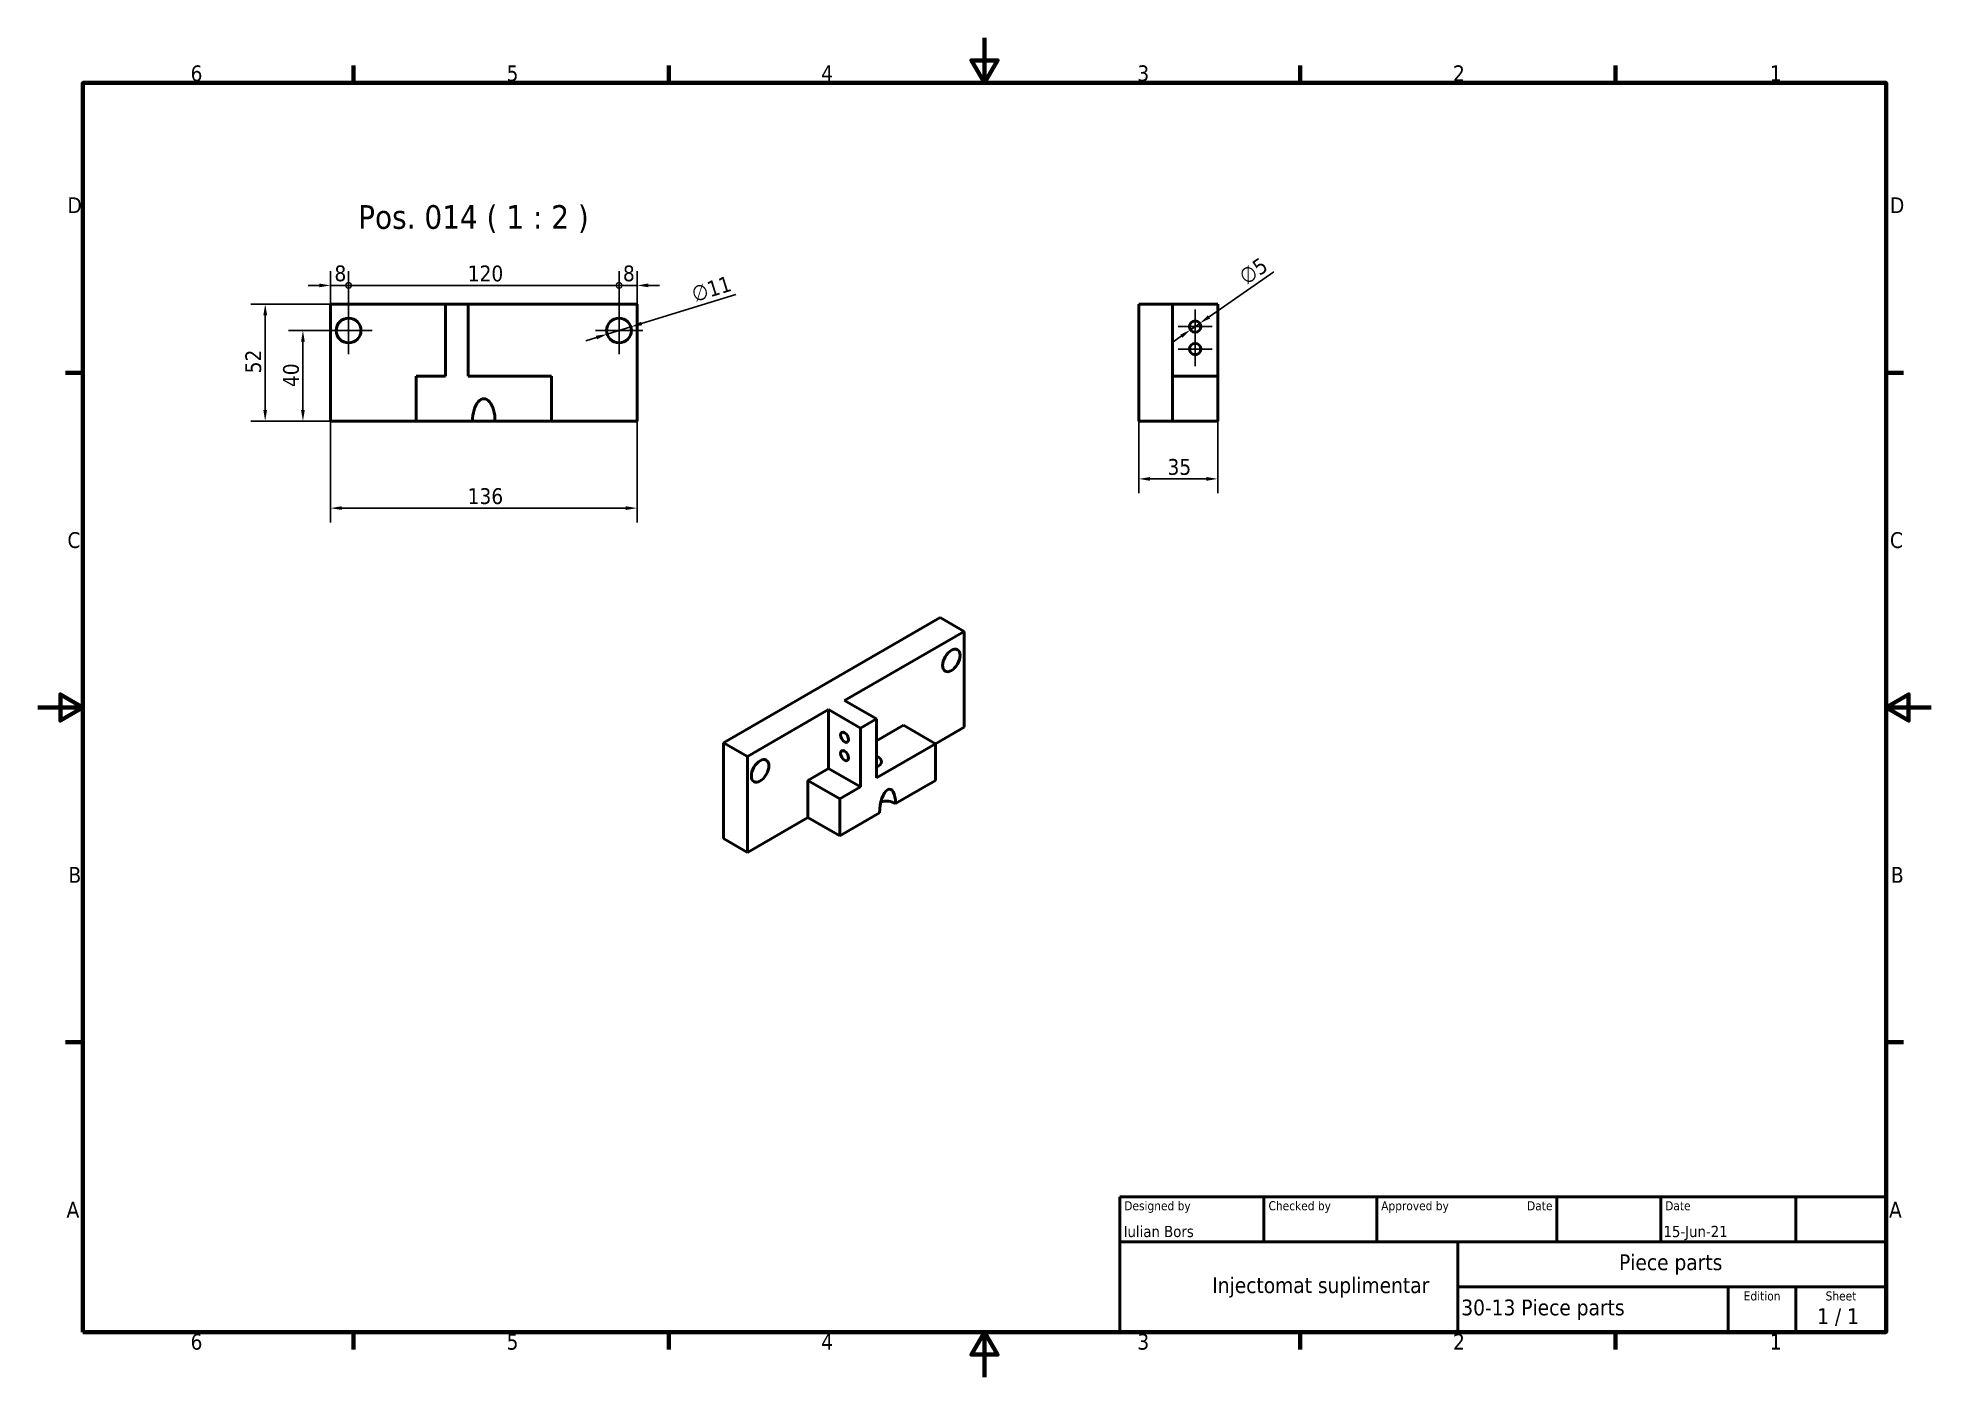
# Model space of a CAD drawing. Header units: millimetres. Extents: x 0 to 840, y 0 to 594.
import ezdxf
from ezdxf.enums import TextEntityAlignment as Align

# ---------------------------------------------------------------- set-up
doc = ezdxf.new("R2010")
doc.units = ezdxf.units.MM
doc.header["$LTSCALE"] = 2
for name, color, linetype, lineweight in [('Border (ISO)', 7, 'Continuous', 70), ('Center Mark (ISO)', 7, 'Continuous', 25), ('Dimension (ISO)', 7, 'Continuous', 25), ('Symbol (ISO)', 7, 'Continuous', 25), ('Title (ISO)', 7, 'Continuous', 50), ('Visible (ISO)', 7, 'Continuous', 50)]:
    doc.layers.add(name, color=color, linetype=linetype, lineweight=lineweight)
doc.styles.add('Label Text (ISO)', font='tahoma.ttf')
doc.styles.add('Note Text (ISO)', font='tahoma.ttf')
doc.styles.add('Text Style39', font='tahoma.ttf')
doc.styles.add('Text Style41', font='tahoma.ttf')
doc.dimstyles.new('Default (ISO)', dxfattribs={"dimscale": 2, "dimtxt": 3.5, "dimasz": 2.5, "dimexe": 3.175, "dimexo": 0, "dimgap": 0.762, "dimtad": 1, "dimrnd": 1e-08, "dimzin": 0, "dimtxsty": 'Note Text (ISO)', "dimcen": 0.09, "dimdle": 10, "dimclrd": 256, "dimclre": 256, "dimclrt": 256, "dimazin": 0, "dimtfac": 1.001486, "dimtmove": 0, "dimatfit": 3, "dimfxl": 1, "dimtolj": 1, "dimtzin": 0, "dimlwd": -1, "dimlwe": -1, "dimarcsym": 0})

# ---------------------------------------------------------------- blocks, each defined once
blk = doc.blocks.new('Borders Default Border')
at = {"layer": 'Border (ISO)'}
for p, q in [((70, 287), (70, 290.9)), ((140, 287), (140, 290.9)), ((280, 287), (280, 290.9)), ((350, 287), (350, 290.9)), ((10, 222.75), (6.1, 222.75)), ((410, 222.75), (413.9, 222.75)), ((10, 74.25), (6.1, 74.25)), ((410, 74.25), (413.9, 74.25)), ((70, 10), (70, 6.1)), ((140, 10), (140, 6.1)), ((280, 10), (280, 6.1)), ((350, 10), (350, 6.1))]:
    blk.add_line(p, q, dxfattribs=at)
at = {"layer": 'Border (ISO)', "flags": 128}
for points in [[(210, 297), (210, 287), (207.11, 292), (212.89, 292), (210, 287)], [(10, 10), (10, 287), (410, 287), (410, 10), (10, 10)], [(0, 148.5), (10, 148.5), (5, 151.39), (5, 145.61), (10, 148.5)], [(420, 148.5), (410, 148.5), (415, 151.39), (415, 145.61), (410, 148.5)], [(210, 0), (210, 10), (207.11, 5), (212.89, 5), (210, 10)]]:
    blk.add_lwpolyline(points, dxfattribs=at)
at = {"layer": 'Border (ISO)', "char_height": 3.5, "attachment_point": 7, "style": 'Note Text (ISO)'}
for s, insert in [('6', (33.88, 287.33)), ('5', (103.98, 287.33)), ('4', (173.78, 287.4)), ('3', (243.91, 287.33)), ('2', (313.94, 287.4)), ('1', (384.21, 287.4)), ('D', (6.57, 258.13)), ('D', (410.87, 258.13)), ('C', (6.56, 183.81)), ('C', (410.86, 183.81)), ('B', (6.78, 109.63)), ('B', (411.08, 109.63)), ('A', (6.36, 35.38)), ('A', (410.66, 35.38)), ('6', (33.88, 6.03)), ('5', (103.98, 6.03)), ('4', (173.78, 6.1)), ('3', (243.91, 6.03)), ('2', (313.94, 6.1)), ('1', (384.21, 6.1))]:
    blk.add_mtext(s, dxfattribs=dict(at, insert=insert))
blk = doc.blocks.new('Title Blocks I.A.B')
at = {"layer": 'Title (ISO)'}
for p, q in [((270.07, 130), (100.07, 130)), ((100.07, 130), (100.07, 100)), ((132.07, 120), (132.07, 130)), ((157.07, 120), (157.07, 130)), ((197.07, 120), (197.07, 130)), ((220.07, 120), (220.07, 130)), ((250.07, 120), (250.07, 130)), ((270.07, 100), (270.07, 130)), ((100.07, 120), (270.07, 120)), ((175.07, 120), (175.07, 100)), ((270.07, 110), (175.07, 110)), ((235.07, 100), (235.07, 110)), ((250.07, 100), (250.07, 110)), ((100.07, 100), (270.07, 100))]:
    blk.add_line(p, q, dxfattribs=at)
at = {"layer": 'Title (ISO)', "style": 'Text Style41'}
for s, p in [('Designed by', (101.07, 129)), ('Checked by', (133.07, 129)), ('Approved by', (158.07, 129)), ('Date', (221.07, 129))]:
    blk.add_text(s, height=2, dxfattribs=at).set_placement(p, align=Align.TOP_LEFT)
blk.add_text('Date', height=2, dxfattribs=at).set_placement((196.07, 129), align=Align.TOP_RIGHT)
for s, p in [('Edition', (242.57, 109)), ('Sheet', (260.07, 109))]:
    blk.add_text(s, height=2, dxfattribs=at).set_placement(p, align=Align.TOP_CENTER)
at = {"layer": 'Title (ISO)', "style": 'Note Text (ISO)'}
blk.add_text('1 / 1 ', height=3.5, dxfattribs=at).set_placement((260.07, 103.5), align=Align.MIDDLE_CENTER)
at = {"layer": 'Title (ISO)'}
for tag, p, height, style in [('AUTHOR_001', (100.92, 121.05), 2.5, 'Text Style39'), ('CREATION_DATE_001', (220.69, 121.05), 2.5, 'Text Style39'), ('TITLE_001', (210.83, 113.72), 3.5, 'Note Text (ISO)'), ('COMPANY_001', (102.23, 108.63), 3.5, 'Note Text (ISO)'), ('PART_NUMBER_001', (175.84, 103.7), 3.5, 'Note Text (ISO)')]:
    blk.add_attdef(tag, p, '', height=height, dxfattribs=dict(at, style=style))
at = {"layer": 'Title (ISO)', "style": 'Text Style39'}
for tag, p in [('CHECKED_BY', (133.07, 121)), ('ENG_APPROVED_BY', (158.07, 121))]:
    blk.add_attdef(tag, text='', height=2.5, dxfattribs=at).set_placement(p, align=Align.BOTTOM_LEFT)
blk.add_attdef('ENG_APPROVAL_DATE', text='', height=2.5, dxfattribs=at).set_placement((196.07, 121), align=Align.BOTTOM_RIGHT)
at = {"layer": 'Title (ISO)', "style": 'Note Text (ISO)'}
blk.add_attdef('REVISION_NUMBER', text='', height=3.5, dxfattribs=at).set_placement((242.57, 103.5), align=Align.MIDDLE_CENTER)
blk = doc.blocks.new('*D6')
at = {"layer": 'Defpoints', "color": 0, "transparency": 16777216}
for p in [(129.86, 423.96), (265.86, 423.96), (265.86, 385.43)]:
    blk.add_point(p, dxfattribs=at)
at = {"layer": 'Dimension (ISO)', "transparency": 16777216}
for p, q in [((129.86, 423.96), (129.86, 379.08)), ((265.86, 423.96), (265.86, 379.08)), ((134.86, 385.43), (260.86, 385.43))]:
    blk.add_line(p, q, dxfattribs=at)
for points in [[(134.86, 386.27), (134.86, 384.6), (129.86, 385.43)], [(260.86, 386.27), (260.86, 384.6), (265.86, 385.43)]]:
    blk.add_solid(points, dxfattribs=at)
at = {"layer": 'Dimension (ISO)', "transparency": 16777216, "insert": (190.67, 394.25), "char_height": 7, "attachment_point": 1, "style": 'Note Text (ISO)'}
blk.add_mtext('\\A1;136', dxfattribs=at)
blk = doc.blocks.new('*D7')
at = {"layer": 'Defpoints', "color": 0, "transparency": 16777216}
for p in [(129.86, 475.96), (100.86, 423.96), (129.86, 423.96)]:
    blk.add_point(p, dxfattribs=at)
at = {"layer": 'Dimension (ISO)', "transparency": 16777216}
for p, q in [((129.86, 475.96), (94.51, 475.96)), ((100.86, 470.96), (100.86, 428.96)), ((129.86, 423.96), (94.51, 423.96))]:
    blk.add_line(p, q, dxfattribs=at)
for points in [[(100.03, 470.96), (101.7, 470.96), (100.86, 475.96)], [(100.03, 428.96), (101.7, 428.96), (100.86, 423.96)]]:
    blk.add_solid(points, dxfattribs=at)
at = {"layer": 'Dimension (ISO)', "transparency": 16777216, "insert": (92.05, 445.21), "char_height": 7, "attachment_point": 1, "rotation": 90, "style": 'Note Text (ISO)'}
blk.add_mtext('\\A1;52', dxfattribs=at)
blk = doc.blocks.new('_DotSmall')
at = {"color": 0, "linetype": 'ByBlock', "const_width": 0.5}
blk.add_lwpolyline([(-0.0625, 0, 1), (0.0625, 0, 1)], format="xyb", close=True, dxfattribs=at)
blk = doc.blocks.new('*D8')
at = {"layer": 'Defpoints', "color": 0, "transparency": 16777216}
for p in [(137.86, 484.21), (129.86, 475.96), (137.86, 474.71)]:
    blk.add_point(p, dxfattribs=at)
at = {"layer": 'Dimension (ISO)', "transparency": 16777216}
for p, q in [((129.86, 475.96), (129.86, 490.56)), ((137.86, 474.71), (137.86, 490.56)), ((124.86, 484.21), (119.86, 484.21)), ((129.86, 484.21), (137.86, 484.21)), ((137.86, 484.21), (142.86, 484.21))]:
    blk.add_line(p, q, dxfattribs=at)
blk.add_solid([(124.86, 485.05), (124.86, 483.38), (129.86, 484.21)], dxfattribs=at)
at = {"layer": 'Dimension (ISO)', "transparency": 16777216, "xscale": 5, "yscale": 5, "zscale": 5, "rotation": 180}
blk.add_blockref('_DotSmall', (137.86, 484.21), dxfattribs=at)
at = {"layer": 'Dimension (ISO)', "transparency": 16777216, "insert": (131.58, 493.06), "char_height": 7, "attachment_point": 1, "style": 'Note Text (ISO)'}
blk.add_mtext('\\A1;8', dxfattribs=at)
blk = doc.blocks.new('*D10')
at = {"layer": 'Defpoints', "color": 0, "transparency": 16777216}
for p in [(257.86, 484.21), (137.86, 474.71), (257.86, 464.21)]:
    blk.add_point(p, dxfattribs=at)
at = {"layer": 'Dimension (ISO)', "transparency": 16777216}
for p, q in [((137.86, 474.71), (137.86, 490.56)), ((257.86, 464.21), (257.86, 490.56)), ((137.86, 484.21), (257.86, 484.21))]:
    blk.add_line(p, q, dxfattribs=at)
at = {"layer": 'Dimension (ISO)', "transparency": 16777216, "xscale": 5, "yscale": 5, "zscale": 5, "rotation": 180}
blk.add_blockref('_DotSmall', (137.86, 484.21), dxfattribs=at)
at = {"layer": 'Dimension (ISO)', "transparency": 16777216, "xscale": 5, "yscale": 5, "zscale": 5}
blk.add_blockref('_DotSmall', (257.86, 484.21), dxfattribs=at)
at = {"layer": 'Dimension (ISO)', "transparency": 16777216, "insert": (190.72, 493.03), "char_height": 7, "attachment_point": 1, "style": 'Note Text (ISO)'}
blk.add_mtext('\\A1;120', dxfattribs=at)
blk = doc.blocks.new('*D11')
at = {"layer": 'Defpoints', "color": 0, "transparency": 16777216}
for p in [(265.86, 484.21), (265.86, 475.96), (257.86, 464.21)]:
    blk.add_point(p, dxfattribs=at)
at = {"layer": 'Dimension (ISO)', "transparency": 16777216}
for p, q in [((257.86, 464.21), (257.86, 490.56)), ((265.86, 475.96), (265.86, 490.56)), ((257.86, 484.21), (252.86, 484.21)), ((257.86, 484.21), (265.86, 484.21)), ((270.86, 484.21), (275.86, 484.21))]:
    blk.add_line(p, q, dxfattribs=at)
blk.add_solid([(270.86, 485.05), (270.86, 483.38), (265.86, 484.21)], dxfattribs=at)
at = {"layer": 'Dimension (ISO)', "transparency": 16777216, "xscale": 5, "yscale": 5, "zscale": 5}
blk.add_blockref('_DotSmall', (257.86, 484.21), dxfattribs=at)
at = {"layer": 'Dimension (ISO)', "transparency": 16777216, "insert": (259.58, 493.06), "char_height": 7, "attachment_point": 1, "style": 'Note Text (ISO)'}
blk.add_mtext('\\A1;8', dxfattribs=at)
blk = doc.blocks.new('*D12')
at = {"layer": 'Defpoints', "color": 0, "transparency": 16777216}
for p in [(117.6, 464.21), (127.36, 464.21), (129.86, 423.96)]:
    blk.add_point(p, dxfattribs=at)
at = {"layer": 'Dimension (ISO)', "transparency": 16777216}
for p, q in [((127.36, 464.21), (111.25, 464.21)), ((117.6, 428.96), (117.6, 459.21)), ((129.86, 423.96), (111.25, 423.96))]:
    blk.add_line(p, q, dxfattribs=at)
for points in [[(116.77, 459.21), (118.43, 459.21), (117.6, 464.21)], [(116.77, 428.96), (118.43, 428.96), (117.6, 423.96)]]:
    blk.add_solid(points, dxfattribs=at)
at = {"layer": 'Dimension (ISO)', "transparency": 16777216, "insert": (108.79, 439.12), "char_height": 7, "attachment_point": 1, "rotation": 90, "style": 'Note Text (ISO)'}
blk.add_mtext('\\A1;40', dxfattribs=at)
blk = doc.blocks.new('*D13')
at = {"layer": 'Defpoints', "color": 0, "transparency": 16777216}
for p in [(511.41, 464.54), (515.51, 467.39)]:
    blk.add_point(p, dxfattribs=at)
at = {"layer": 'Dimension (ISO)', "transparency": 16777216}
for p, q in [((519.62, 470.25), (548.38, 490.25)), ((511.41, 464.54), (515.51, 467.39)), ((507.31, 461.68), (503.2, 458.83))]:
    blk.add_line(p, q, dxfattribs=at)
for points in [[(519.14, 470.93), (520.09, 469.56), (515.51, 467.39)], [(506.83, 462.37), (507.78, 461), (511.41, 464.54)]]:
    blk.add_solid(points, dxfattribs=at)
at = {"layer": 'Dimension (ISO)', "transparency": 16777216, "insert": (532.13, 489.99), "char_height": 7, "attachment_point": 1, "rotation": 34.82729, "style": 'Note Text (ISO)'}
blk.add_mtext('\\A1;∅5', dxfattribs=at)
blk = doc.blocks.new('*D14')
at = {"layer": 'Defpoints', "color": 0, "transparency": 16777216}
for p in [(488.46, 423.96), (523.46, 423.96), (523.46, 398.39)]:
    blk.add_point(p, dxfattribs=at)
at = {"layer": 'Dimension (ISO)', "transparency": 16777216}
for p, q in [((488.46, 423.96), (488.46, 392.04)), ((523.46, 423.96), (523.46, 392.04)), ((493.46, 398.39), (518.46, 398.39))]:
    blk.add_line(p, q, dxfattribs=at)
for points in [[(493.46, 399.22), (493.46, 397.56), (488.46, 398.39)], [(518.46, 399.22), (518.46, 397.56), (523.46, 398.39)]]:
    blk.add_solid(points, dxfattribs=at)
at = {"layer": 'Dimension (ISO)', "transparency": 16777216, "insert": (501.19, 407.21), "char_height": 7, "attachment_point": 1, "style": 'Note Text (ISO)'}
blk.add_mtext('\\A1;35', dxfattribs=at)
blk = doc.blocks.new('*D15')
at = {"layer": 'Defpoints', "color": 0, "transparency": 16777216}
for p in [(252.61, 462.59), (263.12, 465.84)]:
    blk.add_point(p, dxfattribs=at)
at = {"layer": 'Dimension (ISO)', "transparency": 16777216}
for p, q in [((267.89, 467.32), (309.65, 480.25)), ((252.61, 462.59), (263.12, 465.84)), ((247.83, 461.11), (243.06, 459.63))]:
    blk.add_line(p, q, dxfattribs=at)
for points in [[(247.59, 461.91), (248.08, 460.31), (252.61, 462.59)], [(267.65, 468.12), (268.14, 466.52), (263.12, 465.84)]]:
    blk.add_solid(points, dxfattribs=at)
at = {"layer": 'Dimension (ISO)', "transparency": 16777216, "insert": (289.33, 483.45), "char_height": 7, "attachment_point": 1, "rotation": 17.20049, "style": 'Note Text (ISO)'}
blk.add_mtext('\\A1;∅11', dxfattribs=at)

msp = doc.modelspace()

# ---------------------------------------------------------------- linework, layer by layer
at = {"layer": 'Center Mark (ISO)', "linetype": 'Continuous'}
for p, q in [((137.86, 474.71), (137.86, 453.71)), ((257.86, 474.71), (257.86, 453.71)), ((513.46, 473.46), (513.46, 458.46)), ((148.36, 464.21), (127.36, 464.21)), ((268.36, 464.21), (247.36, 464.21)), ((520.96, 465.96), (505.96, 465.96)), ((513.46, 463.46), (513.46, 448.46)), ((520.96, 455.96), (505.96, 455.96))]:
    msp.add_line(p, q, dxfattribs=at)
at = {"layer": 'Visible (ISO)'}
for p, q in [((180.86, 475.96), (129.86, 475.96)), ((129.86, 475.96), (129.86, 423.96)), ((180.86, 443.96), (180.86, 475.96)), ((180.86, 475.96), (190.86, 475.96)), ((190.86, 475.96), (190.86, 443.96)), ((265.86, 475.96), (190.86, 475.96)), ((265.86, 423.96), (265.86, 475.96)), ((488.46, 475.96), (503.46, 475.96)), ((488.46, 475.96), (488.46, 423.96)), ((503.46, 475.96), (523.46, 475.96)), ((503.46, 475.96), (503.46, 423.96)), ((523.46, 443.96), (523.46, 475.96)), ((180.86, 443.96), (167.86, 443.96)), ((167.86, 443.96), (167.86, 423.96)), ((227.86, 443.96), (190.86, 443.96)), ((227.86, 423.96), (227.86, 443.96)), ((503.46, 443.96), (523.46, 443.96)), ((523.46, 443.96), (523.46, 423.96)), ((129.86, 423.96), (167.86, 423.96)), ((167.86, 423.96), (192.86, 423.96)), ((202.86, 423.96), (192.86, 423.96)), ((202.86, 423.96), (227.86, 423.96)), ((227.86, 423.96), (265.86, 423.96)), ((488.46, 423.96), (503.46, 423.96)), ((503.46, 423.96), (523.46, 423.96)), ((400.34, 336.87), (304.18, 281.35)), ((400.34, 336.87), (410.95, 330.74)), ((410.95, 330.74), (357.92, 300.12)), ((410.95, 288.29), (410.95, 330.74)), ((350.84, 296.04), (314.78, 275.22)), ((350.84, 296.04), (364.99, 287.88)), ((350.84, 269.91), (350.84, 296.04)), ((357.92, 300.12), (372.06, 291.96)), ((364.99, 287.88), (372.06, 291.96)), ((364.99, 261.75), (364.99, 287.88)), ((372.06, 291.96), (372.06, 265.83)), ((372.06, 282.16), (384.08, 289.1)), ((384.08, 289.1), (398.22, 280.94)), ((398.22, 280.94), (410.95, 288.29)), ((304.18, 281.35), (314.78, 275.22)), ((304.18, 281.35), (304.18, 238.89)), ((398.22, 280.94), (372.06, 265.83)), ((398.22, 264.61), (398.22, 280.94)), ((314.78, 275.22), (314.78, 232.76)), ((341.65, 264.61), (350.84, 269.91)), ((364.99, 261.75), (350.84, 269.91)), ((341.65, 264.61), (355.79, 256.44)), ((341.65, 248.28), (341.65, 264.61)), ((364.99, 261.75), (355.79, 256.44)), ((380.54, 254.4), (398.22, 264.61)), ((355.79, 256.44), (355.79, 240.11)), ((314.78, 232.76), (341.65, 248.28)), ((341.65, 248.28), (355.79, 240.11)), ((355.79, 240.11), (373.47, 250.32)), ((304.18, 238.89), (314.78, 232.76))]:
    msp.add_line(p, q, dxfattribs=at)
for centre, radius in [((137.86, 464.21), 5.5), ((257.86, 464.21), 5.5), ((513.46, 465.96), 2.5), ((513.46, 455.96), 2.5)]:
    msp.add_circle(centre, radius, dxfattribs=at)
for centre, major_axis, ratio, start_param, end_param in [((197.86, 423.96), (0, -10), 0.5, 1.570796, 4.712389), ((368.84, 273.4), (-5.39, 0.66), 0.565741, 2.277332, 4.14354), ((377.01, 252.36), (-1.02, -8.41), 0.402543, 1.864798, 5.00639), ((377.01, 252.36), (-5.39, 0.66), 0.565741, 4.067508, 5.35727)]:
    msp.add_ellipse(centre, major_axis=major_axis, ratio=ratio, start_param=start_param, end_param=end_param, dxfattribs=at)
for centre, major_axis in [((405.29, 317.88), (2.75, 4.76)), ((357.92, 283.79), (1.25, -2.17)), ((357.92, 275.63), (1.25, -2.17)), ((320.44, 268.89), (2.75, 4.76))]:
    msp.add_ellipse(centre, major_axis=major_axis, ratio=0.57735, dxfattribs=at)

# ---------------------------------------------------------------- block references
at = {"xscale": 2, "yscale": 2, "zscale": 2}
msp.add_blockref('Borders Default Border', (0, 0), dxfattribs=at)
msp.add_blockref('Title Blocks I.A.B', (279.86, -180), dxfattribs=at).add_auto_attribs({'TITLE_001': 'Piece parts', 'PART_NUMBER_001': '30-13 Piece parts', 'COMPANY_001': '              Injectomat suplimentar', 'AUTHOR_001': 'Iulian Bors', 'CREATION_DATE_001': '15-Jun-21'})

# ---------------------------------------------------------------- texts
at = {"layer": 'Symbol (ISO)', "insert": (142.12, 507.41), "char_height": 10.5, "attachment_point": 7, "style": 'Label Text (ISO)'}
msp.add_mtext('Pos. 014 ( 1 : 2 )', dxfattribs=at)

# ---------------------------------------------------------------- dimensions: what is measured, and where the dimension line sits
at = {"layer": 'Dimension (ISO)'}
for p1, p2, picture, middle in [((511.41, 464.54), (515.51, 467.39), '*D13', (542.21, 485.97)), ((252.61, 462.59), (263.12, 465.84), '*D15', (300.11, 477.29))]:
    dim = msp.add_diameter_dim_2p(p1=p1, p2=p2, dimstyle='Default (ISO)', override={"dimgap": 0.762, "dimdec": 0, "dimlfac": 1, "dimtol": 0, "dimlim": 0, "dimtp": 0, "dimtm": 0, "dimtdec": 2, "dimatfit": 2}, dxfattribs=at)
    dim.commit()
    dim.dimension.update_dxf_attribs({"geometry": picture, "text_midpoint": middle, "dimtype": 163})
for base, p1, p2, angle, override, picture, middle in [((137.86, 484.21), (129.86, 475.96), (137.86, 474.71), 180, {"dimgap": 0.762, "dimdec": 0, "dimblk2": 'DotSmall', "dimsah": 1, "dimdle": 0, "dimtol": 0, "dimlim": 0, "dimtp": 0, "dimtm": 0, "dimtdec": 2, "dimtofl": 1, "dimatfit": 1}, '*D8', (133.86, 484.21)), ((257.86, 484.21), (137.86, 474.71), (257.86, 464.21), 180, {"dimgap": 0.762, "dimdec": 0, "dimblk1": 'DotSmall', "dimblk2": 'DotSmall', "dimsah": 1, "dimdle": 0, "dimtol": 0, "dimlim": 0, "dimtp": 0, "dimtm": 0, "dimtdec": 2, "dimtofl": 0, "dimatfit": 1}, '*D10', (197.88, 484.21)), ((265.86, 484.21), (257.86, 464.21), (265.86, 475.96), 180, {"dimgap": 0.762, "dimdec": 0, "dimblk1": 'DotSmall', "dimsah": 1, "dimdle": 0, "dimtol": 0, "dimlim": 0, "dimtp": 0, "dimtm": 0, "dimtdec": 2, "dimtofl": 1, "dimatfit": 1}, '*D11', (261.86, 484.21)), ((100.86, 423.96), (129.86, 475.96), (129.86, 423.96), 90, {"dimgap": 0.762, "dimdec": 0, "dimtol": 0, "dimlim": 0, "dimtp": 0, "dimtm": 0, "dimtdec": 2, "dimtofl": 0, "dimatfit": 1}, '*D7', (100.86, 449.96)), ((117.6, 464.21), (129.86, 423.96), (127.36, 464.21), 270, {"dimgap": 0.762, "dimdec": 0, "dimtol": 0, "dimlim": 0, "dimtp": 0, "dimtm": 0, "dimtdec": 2, "dimtofl": 0, "dimatfit": 1}, '*D12', (117.6, 444.09)), ((265.86, 385.43), (129.86, 423.96), (265.86, 423.96), 180, {"dimgap": 0.762, "dimdec": 0, "dimtol": 0, "dimlim": 0, "dimtp": 0, "dimtm": 0, "dimtdec": 2, "dimtofl": 0, "dimatfit": 1}, '*D6', (197.86, 385.43)), ((523.46, 398.39), (488.46, 423.96), (523.46, 423.96), 180, {"dimgap": 0.762, "dimdec": 0, "dimtol": 0, "dimlim": 0, "dimtp": 0, "dimtm": 0, "dimtdec": 2, "dimtofl": 0, "dimatfit": 1}, '*D14', (505.96, 398.39))]:
    dim = msp.add_linear_dim(base=base, p1=p1, p2=p2, angle=angle, dimstyle='Default (ISO)', override=override, dxfattribs=at)
    dim.commit()
    dim.dimension.update_dxf_attribs({"geometry": picture, "text_midpoint": middle, "dimtype": 160})

doc.saveas('drawing.dxf')
